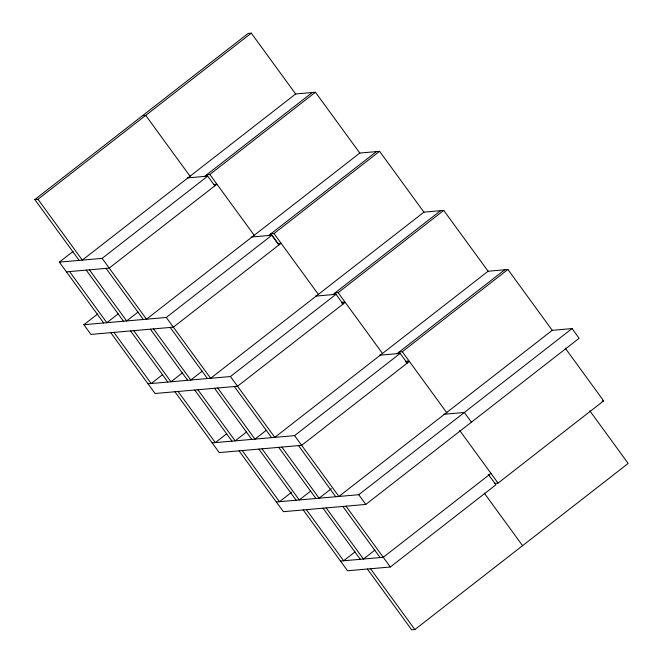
<?xml version="1.0" encoding="UTF-8"?>
<svg xmlns="http://www.w3.org/2000/svg" width="663" height="663" viewBox="0 0 663 663"><rect width="100%" height="100%" fill="white"/><g stroke="black" fill="none" stroke-linecap="round" stroke-linejoin="round"><path stroke-width="0.99" d="M79.162 260.393L34.824 199.563L248.136 33.432L251.302 33.15L295.731 94.113M34.824 199.563L37.982 199.29L251.302 33.15M103.677 322.964L59.347 262.142L73.154 251.385M204.56 176.416L312.29 92.513M59.347 262.142L102.135 258.371L207.726 176.134L187.347 177.924M214.804 185.847L206.699 174.75L209.856 174.477L315.447 92.24L359.885 153.194M277.93 243.545L281.087 243.271L173.366 327.166L90.939 334.417L83.87 324.713L97.676 313.955M118.271 313.79L106.842 322.69L69.582 271.573M138.086 312.049L126.658 320.942L89.397 269.824M268.714 235.498L376.443 151.603M83.87 324.713L166.289 317.461L271.88 235.224L278.957 244.929M278.153 243.86L270.852 233.84L274.01 233.558L379.601 151.321L424.038 212.284M162.609 374.62L151.181 383.521L113.92 332.395M182.424 372.879L170.996 381.772L133.735 330.655M202.232 371.131L190.811 380.032L153.551 328.914M332.867 294.587L440.588 210.685M148.015 383.794L230.442 376.543L336.033 294.306L315.422 296.121M343.111 304.019L334.997 292.922L338.163 292.648L443.754 210.411L488.183 271.366M341.578 303.024L343.21 301.756M226.754 433.71L215.334 442.602L178.074 391.485M246.57 431.961L235.15 440.862L197.889 389.745M266.385 430.221L254.965 439.121L217.704 387.996M397.021 353.669L504.742 269.775M212.168 442.884L294.596 435.632L400.179 353.396L379.576 355.202M407.256 363.1L399.151 352.012L402.317 351.73L507.908 269.493L552.428 330.572M405.731 362.106L407.364 360.838M291.728 492.153L279.488 501.692L242.227 450.567M310.723 491.051L299.303 499.943L262.042 448.826M331.359 488.672L319.11 498.203L281.858 447.086M276.322 501.966L358.741 494.714L572.061 328.583L579.13 338.287L365.819 504.427L283.399 511.679L239.061 450.848M355.061 551.881L343.633 560.774L306.372 509.656M374.877 550.133L363.448 559.033L326.188 507.916M490.993 473.39L383.264 557.293L340.475 561.055M303.215 509.938L347.553 570.76L390.341 566.998L495.932 484.761L488.192 474.178M494.905 483.377L498.062 483.103L603.653 400.858L565.232 348.15M367.368 569.02L411.698 629.85L414.864 629.568L628.176 463.437L589.83 410.828M315.447 92.24L295.632 93.98L82.32 260.12L37.982 199.29M142.545 115.669L145.711 115.387L190.14 176.35M379.601 151.321L359.785 153.062L146.473 319.201L102.135 258.371M213.776 184.463L216.934 184.181L109.213 268.084L66.424 271.847M443.754 210.411L423.939 212.152L210.627 378.291L166.289 317.461M251.269 237.031L271.88 235.224M507.908 269.493L488.092 271.233L274.78 437.373L230.442 376.543M342.075 302.635L345.241 302.353L237.52 386.256L155.092 393.507L110.754 332.677M572.061 328.583L552.246 330.323L338.926 496.463L294.596 435.632M406.228 361.716L409.394 361.443L301.665 445.337L219.246 452.589L174.908 391.767M443.729 414.292L464.332 412.477L471.41 422.19M602.079 400.999L603.653 400.858M402.317 351.73L446.837 412.817M459.641 430.386L498.062 483.103M338.163 292.648L382.592 353.603M484.239 493.065L522.585 545.674M274.01 233.558L318.447 294.521M209.856 174.477L254.294 235.431M358.741 494.714L365.819 504.427M346.003 506.167L390.341 566.998M298.507 445.619L335.768 496.736M342.846 506.449L380.106 557.566M370.526 568.746L414.864 629.568M234.354 386.529L271.615 437.655M278.692 447.359L315.953 498.485M323.03 508.19L360.291 559.315M170.2 327.447L207.461 378.565M214.539 388.278L251.799 439.395M258.877 449.108L296.137 500.225M106.047 268.358L143.307 319.483M150.385 329.188L187.646 380.313M194.723 390.018L231.984 441.135M86.24 270.106L123.492 321.224M130.57 330.936L167.83 382.054"/></g></svg>
